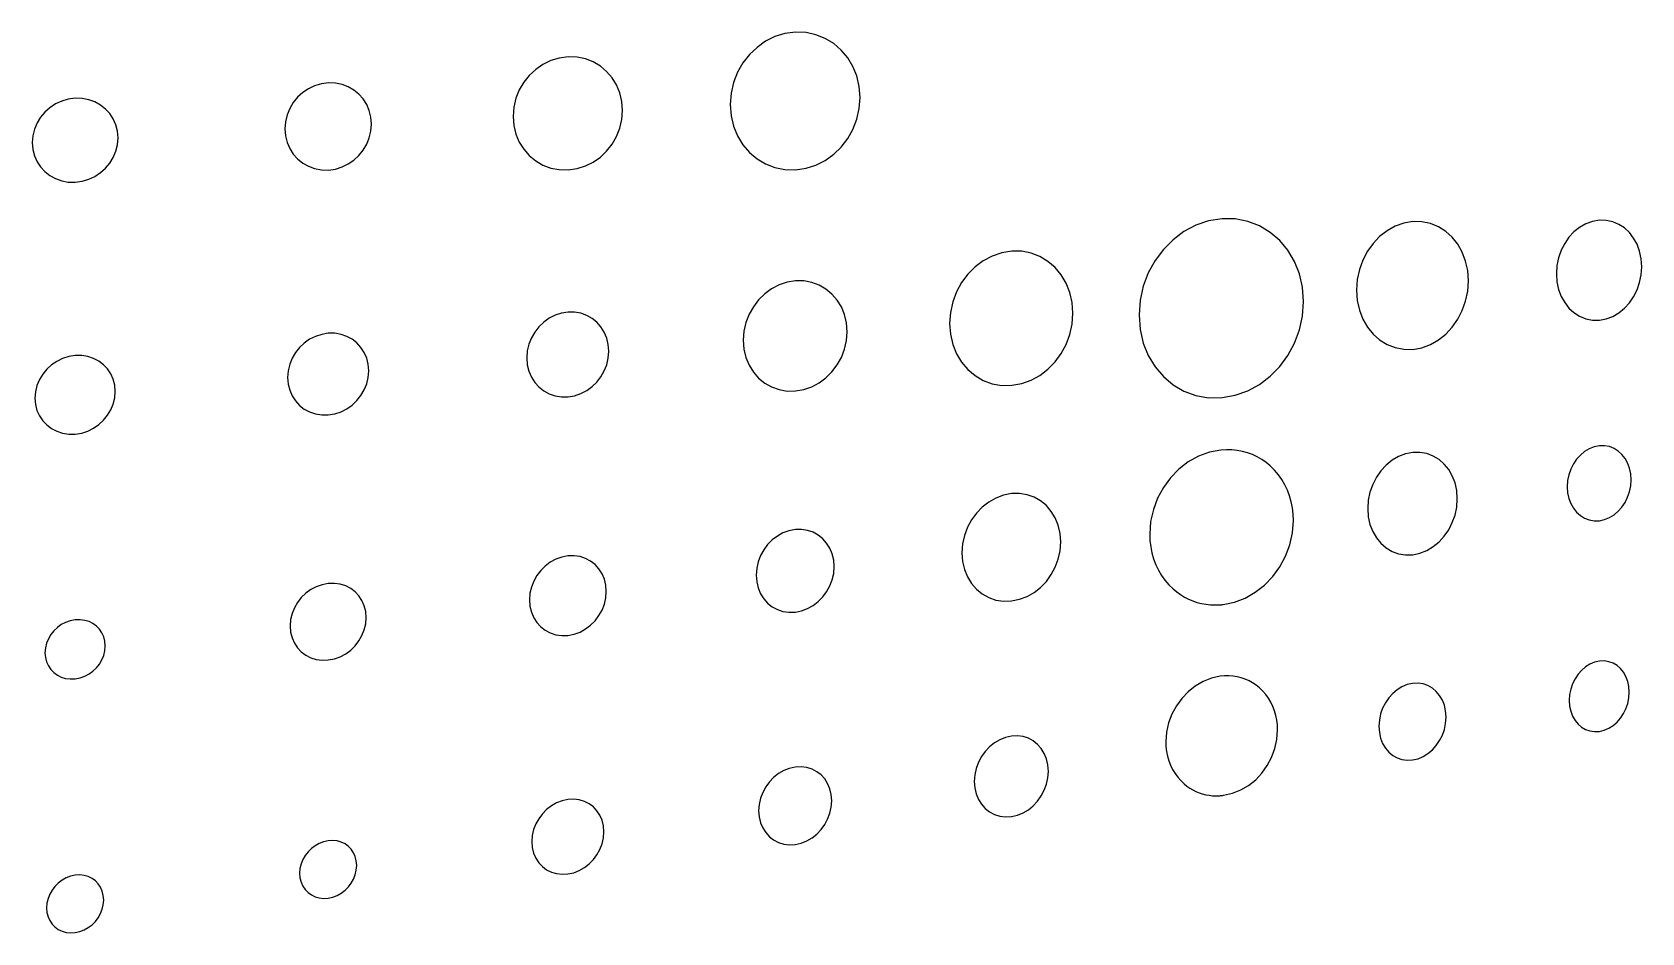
# Model space of a CAD drawing. Header units: inches. Extents: x 0.6 to 61.5, y 0.9 to 41.7.
# Drawn here: x 33.0707 to 33.5532, y 26.5501 to 26.8202 of the extents above; entities that cross this region are included whole.
import ezdxf

# ---------------------------------------------------------------- set-up
doc = ezdxf.new("R2010")
doc.units = ezdxf.units.IN
doc.header["$MEASUREMENT"] = 0
doc.layers.add('ARTWORK', color=2, linetype='Continuous')

msp = doc.modelspace()

# ---------------------------------------------------------------- linework, layer by layer
at = {"layer": 'ARTWORK'}
for points in [[(33.29952, 26.82023), (33.29952, 26.82023), (33.29635, 26.81981), (33.29334, 26.81889), (33.29053, 26.81749), (33.28797, 26.81568), (33.28568, 26.8135), (33.28372, 26.81099), (33.28213, 26.80819), (33.28094, 26.80515), (33.28019, 26.80192), (33.27993, 26.79854), (33.27993, 26.79854), (33.28019, 26.79518), (33.28094, 26.79203), (33.28213, 26.78912), (33.28372, 26.78649), (33.28568, 26.78419), (33.28797, 26.78225), (33.29053, 26.78071), (33.29334, 26.77963), (33.29635, 26.77902), (33.29952, 26.77894), (33.29952, 26.77894), (33.30266, 26.7794), (33.30564, 26.78036), (33.30842, 26.78177), (33.31096, 26.7836), (33.31321, 26.78579), (33.31515, 26.7883), (33.31672, 26.79108), (33.31789, 26.7941), (33.31863, 26.79731), (33.31888, 26.80066), (33.31888, 26.80066), (33.31863, 26.80397), (33.31789, 26.80709), (33.31672, 26.80997), (33.31515, 26.81258), (33.31321, 26.81488), (33.31096, 26.81682), (33.30842, 26.81837), (33.30564, 26.81948), (33.30266, 26.82011), (33.29952, 26.82023), (33.29952, 26.82023)], [(33.23136, 26.81283), (33.23136, 26.81283), (33.22869, 26.81248), (33.22616, 26.81171), (33.22379, 26.81056), (33.22163, 26.80908), (33.21971, 26.80728), (33.21805, 26.80521), (33.21671, 26.80292), (33.21571, 26.80042), (33.21508, 26.79777), (33.21486, 26.79499), (33.21486, 26.79499), (33.21508, 26.79223), (33.21571, 26.78964), (33.21671, 26.78726), (33.21805, 26.7851), (33.21971, 26.78322), (33.22163, 26.78163), (33.22379, 26.78038), (33.22616, 26.77949), (33.22869, 26.779), (33.23136, 26.77894), (33.23136, 26.77894), (33.23401, 26.77932), (33.23652, 26.78011), (33.23886, 26.78128), (33.241, 26.78278), (33.24289, 26.78458), (33.24452, 26.78664), (33.24585, 26.78893), (33.24684, 26.7914), (33.24745, 26.79403), (33.24767, 26.79677), (33.24767, 26.79677), (33.24745, 26.79949), (33.24684, 26.80206), (33.24585, 26.80442), (33.24452, 26.80657), (33.24289, 26.80845), (33.241, 26.81004), (33.23886, 26.81131), (33.23652, 26.81222), (33.23401, 26.81273), (33.23136, 26.81283), (33.23136, 26.81283)], [(33.15948, 26.80501), (33.15948, 26.80501), (33.15736, 26.80474), (33.15536, 26.80414), (33.15349, 26.80326), (33.15178, 26.8021), (33.15026, 26.80072), (33.14895, 26.79912), (33.14789, 26.79735), (33.1471, 26.79543), (33.14661, 26.79339), (33.14643, 26.79126), (33.14643, 26.79126), (33.14661, 26.78914), (33.1471, 26.78714), (33.14789, 26.78531), (33.14895, 26.78365), (33.15026, 26.7822), (33.15178, 26.78098), (33.15349, 26.78001), (33.15536, 26.77932), (33.15736, 26.77894), (33.15948, 26.77889), (33.15948, 26.77889), (33.16158, 26.77919), (33.16357, 26.7798), (33.16542, 26.7807), (33.16711, 26.78186), (33.16862, 26.78325), (33.16991, 26.78484), (33.17095, 26.78661), (33.17174, 26.78852), (33.17222, 26.79054), (33.17239, 26.79265), (33.17239, 26.79265), (33.17222, 26.79475), (33.17174, 26.79673), (33.17095, 26.79856), (33.16991, 26.80021), (33.16862, 26.80166), (33.16711, 26.80288), (33.16542, 26.80385), (33.16357, 26.80455), (33.16158, 26.80495), (33.15948, 26.80501), (33.15948, 26.80501)], [(33.0836, 26.8004), (33.0836, 26.8004), (33.08151, 26.80014), (33.07953, 26.79956), (33.07768, 26.7987), (33.07598, 26.79759), (33.07448, 26.79625), (33.07318, 26.79471), (33.07213, 26.793), (33.07135, 26.79114), (33.07086, 26.78917), (33.07069, 26.78711), (33.07069, 26.78711), (33.07086, 26.78507), (33.07135, 26.78316), (33.07213, 26.78139), (33.07318, 26.7798), (33.07448, 26.7784), (33.07598, 26.77723), (33.07768, 26.7763), (33.07953, 26.77564), (33.08151, 26.77528), (33.0836, 26.77524), (33.0836, 26.77524), (33.08568, 26.77553), (33.08765, 26.77612), (33.08949, 26.77699), (33.09117, 26.77811), (33.09266, 26.77944), (33.09394, 26.78098), (33.09498, 26.78268), (33.09576, 26.78453), (33.09624, 26.78648), (33.09641, 26.78853), (33.09641, 26.78853), (33.09624, 26.79055), (33.09576, 26.79246), (33.09498, 26.79422), (33.09394, 26.7958), (33.09266, 26.79719), (33.09117, 26.79837), (33.08949, 26.7993), (33.08765, 26.79997), (33.08568, 26.80034), (33.0836, 26.8004), (33.0836, 26.8004)], [(33.42735, 26.76427), (33.42735, 26.76427), (33.42333, 26.76362), (33.41951, 26.76232), (33.41594, 26.76042), (33.41268, 26.75798), (33.40978, 26.75506), (33.40729, 26.75173), (33.40526, 26.74803), (33.40375, 26.74404), (33.4028, 26.73981), (33.40248, 26.73541), (33.40248, 26.73541), (33.4028, 26.73105), (33.40375, 26.72698), (33.40526, 26.72324), (33.40729, 26.71988), (33.40978, 26.71695), (33.41268, 26.71451), (33.41594, 26.71261), (33.41951, 26.71129), (33.42333, 26.71061), (33.42735, 26.71062), (33.42735, 26.71062), (33.43133, 26.71132), (33.4351, 26.71267), (33.43861, 26.7146), (33.44182, 26.71705), (33.44467, 26.71997), (33.44711, 26.72329), (33.4491, 26.72696), (33.45058, 26.73091), (33.4515, 26.73509), (33.45182, 26.73944), (33.45182, 26.73944), (33.4515, 26.74373), (33.45058, 26.74776), (33.4491, 26.75147), (33.44711, 26.75482), (33.44467, 26.75774), (33.44182, 26.76019), (33.43861, 26.76212), (33.4351, 26.76348), (33.43133, 26.76421), (33.42735, 26.76427), (33.42735, 26.76427)], [(33.48459, 26.76343), (33.48459, 26.76343), (33.48185, 26.76297), (33.47925, 26.76205), (33.47683, 26.7607), (33.47461, 26.75897), (33.47264, 26.75689), (33.47094, 26.75452), (33.46957, 26.75189), (33.46854, 26.74905), (33.4679, 26.74603), (33.46767, 26.74289), (33.46767, 26.74289), (33.4679, 26.73978), (33.46854, 26.73686), (33.46957, 26.73419), (33.47094, 26.73178), (33.47264, 26.72968), (33.47461, 26.72793), (33.47683, 26.72656), (33.47925, 26.72561), (33.48185, 26.72511), (33.48459, 26.7251), (33.48459, 26.7251), (33.4873, 26.72559), (33.48986, 26.72655), (33.49225, 26.72792), (33.49443, 26.72966), (33.49637, 26.73174), (33.49803, 26.73411), (33.49938, 26.73672), (33.50038, 26.73955), (33.50101, 26.74253), (33.50123, 26.74564), (33.50123, 26.74564), (33.50101, 26.74871), (33.50038, 26.75159), (33.49938, 26.75425), (33.49803, 26.75664), (33.49637, 26.75874), (33.49443, 26.76049), (33.49225, 26.76188), (33.48986, 26.76286), (33.4873, 26.76338), (33.48459, 26.76343), (33.48459, 26.76343)], [(33.54047, 26.76381), (33.54047, 26.76381), (33.53838, 26.76346), (33.5364, 26.76274), (33.53455, 26.76169), (33.53286, 26.76034), (33.53136, 26.75872), (33.53007, 26.75687), (33.52902, 26.75481), (33.52824, 26.75259), (33.52775, 26.75024), (33.52758, 26.74779), (33.52758, 26.74779), (33.52775, 26.74536), (33.52824, 26.74309), (33.52902, 26.741), (33.53007, 26.73912), (33.53136, 26.73748), (33.53286, 26.73611), (33.53455, 26.73503), (33.5364, 26.73429), (33.53838, 26.73389), (33.54047, 26.73388), (33.54047, 26.73388), (33.54253, 26.73426), (33.54449, 26.73499), (33.54632, 26.73605), (33.54798, 26.73741), (33.54947, 26.73902), (33.55074, 26.74087), (33.55177, 26.74291), (33.55254, 26.74511), (33.55303, 26.74745), (33.55319, 26.74988), (33.55319, 26.74988), (33.55303, 26.75228), (33.55254, 26.75454), (33.55177, 26.75662), (33.55074, 26.75849), (33.54947, 26.76013), (33.54798, 26.76151), (33.54632, 26.76259), (33.54449, 26.76335), (33.54253, 26.76377), (33.54047, 26.76381), (33.54047, 26.76381)], [(33.36434, 26.75454), (33.36434, 26.75454), (33.36132, 26.75406), (33.35845, 26.75308), (33.35578, 26.75166), (33.35333, 26.74983), (33.35116, 26.74764), (33.34929, 26.74514), (33.34777, 26.74237), (33.34664, 26.73938), (33.34593, 26.7362), (33.34568, 26.73289), (33.34568, 26.73289), (33.34593, 26.72963), (33.34664, 26.72658), (33.34777, 26.72377), (33.34929, 26.72125), (33.35116, 26.71906), (33.35333, 26.71723), (33.35578, 26.7158), (33.35845, 26.71481), (33.36132, 26.71431), (33.36434, 26.71432), (33.36434, 26.71432), (33.36732, 26.71485), (33.37014, 26.71585), (33.37278, 26.7173), (33.37518, 26.71913), (33.37732, 26.72132), (33.37915, 26.72381), (33.38064, 26.72656), (33.38175, 26.72952), (33.38244, 26.73266), (33.38268, 26.73592), (33.38268, 26.73592), (33.38244, 26.73914), (33.38175, 26.74216), (33.38064, 26.74495), (33.37915, 26.74746), (33.37732, 26.74965), (33.37518, 26.75149), (33.37278, 26.75294), (33.37014, 26.75396), (33.36732, 26.75451), (33.36434, 26.75454), (33.36434, 26.75454)], [(33.2995, 26.74565), (33.2995, 26.74565), (33.29697, 26.74524), (33.29456, 26.74443), (33.29231, 26.74325), (33.29026, 26.74175), (33.28843, 26.73995), (33.28686, 26.7379), (33.28558, 26.73563), (33.28463, 26.73318), (33.28403, 26.73058), (33.28382, 26.72787), (33.28382, 26.72787), (33.28403, 26.72519), (33.28463, 26.72268), (33.28558, 26.72038), (33.28686, 26.71831), (33.28843, 26.71651), (33.29026, 26.71501), (33.29231, 26.71384), (33.29456, 26.71303), (33.29697, 26.71261), (33.2995, 26.71262), (33.2995, 26.71262), (33.30202, 26.71306), (33.3044, 26.71389), (33.30662, 26.71508), (33.30864, 26.71659), (33.31044, 26.71839), (33.31198, 26.72044), (33.31324, 26.7227), (33.31418, 26.72513), (33.31476, 26.72771), (33.31496, 26.73038), (33.31496, 26.73038), (33.31476, 26.73304), (33.31418, 26.73553), (33.31324, 26.73782), (33.31198, 26.73987), (33.31044, 26.74167), (33.30864, 26.74318), (33.30662, 26.74436), (33.3044, 26.74518), (33.30202, 26.74562), (33.2995, 26.74565), (33.2995, 26.74565)], [(33.23131, 26.73626), (33.23131, 26.73626), (33.22931, 26.73595), (33.22741, 26.73532), (33.22564, 26.73441), (33.22402, 26.73325), (33.22258, 26.73187), (33.22134, 26.73028), (33.22033, 26.72853), (33.21958, 26.72664), (33.21911, 26.72464), (33.21895, 26.72255), (33.21895, 26.72255), (33.21911, 26.72049), (33.21958, 26.71857), (33.22033, 26.7168), (33.22134, 26.71521), (33.22258, 26.71383), (33.22402, 26.71268), (33.22564, 26.71178), (33.22741, 26.71116), (33.22931, 26.71084), (33.23131, 26.71084), (33.23131, 26.71084), (33.2333, 26.71119), (33.23518, 26.71183), (33.23694, 26.71275), (33.23854, 26.71392), (33.23997, 26.7153), (33.24119, 26.71688), (33.24218, 26.71862), (33.24292, 26.7205), (33.24338, 26.72249), (33.24354, 26.72455), (33.24354, 26.72455), (33.24338, 26.72659), (33.24292, 26.7285), (33.24218, 26.73026), (33.24119, 26.73184), (33.23997, 26.73322), (33.23854, 26.73438), (33.23694, 26.73529), (33.23518, 26.73592), (33.2333, 26.73625), (33.23131, 26.73626), (33.23131, 26.73626)], [(33.15945, 26.72991), (33.15945, 26.72991), (33.15748, 26.7296), (33.1556, 26.72899), (33.15385, 26.72811), (33.15225, 26.72699), (33.15083, 26.72565), (33.1496, 26.72412), (33.14861, 26.72243), (33.14787, 26.72062), (33.1474, 26.71869), (33.14724, 26.71669), (33.14724, 26.71669), (33.1474, 26.71471), (33.14787, 26.71286), (33.14861, 26.71116), (33.1496, 26.70964), (33.15083, 26.7083), (33.15225, 26.7072), (33.15385, 26.70633), (33.1556, 26.70573), (33.15748, 26.70542), (33.15945, 26.70543), (33.15945, 26.70543), (33.16142, 26.70576), (33.16328, 26.70638), (33.16503, 26.70727), (33.16661, 26.70839), (33.16803, 26.70973), (33.16924, 26.71126), (33.17022, 26.71294), (33.17096, 26.71476), (33.17141, 26.71667), (33.17157, 26.71866), (33.17157, 26.71866), (33.17141, 26.72063), (33.17096, 26.72248), (33.17022, 26.72417), (33.16924, 26.72569), (33.16803, 26.72702), (33.16661, 26.72813), (33.16503, 26.72899), (33.16328, 26.72959), (33.16142, 26.72991), (33.15945, 26.72991), (33.15945, 26.72991)], [(33.08359, 26.72327), (33.08359, 26.72327), (33.08163, 26.72296), (33.07978, 26.72236), (33.07804, 26.72151), (33.07646, 26.72043), (33.07505, 26.71913), (33.07384, 26.71766), (33.07286, 26.71603), (33.07212, 26.71427), (33.07166, 26.71241), (33.0715, 26.71048), (33.0715, 26.71048), (33.07166, 26.70857), (33.07212, 26.70679), (33.07286, 26.70516), (33.07384, 26.7037), (33.07505, 26.70242), (33.07646, 26.70136), (33.07804, 26.70054), (33.07978, 26.69997), (33.08163, 26.69968), (33.08359, 26.69969), (33.08359, 26.69969), (33.08554, 26.70001), (33.08739, 26.70061), (33.08911, 26.70147), (33.09069, 26.70256), (33.09208, 26.70385), (33.09328, 26.70532), (33.09425, 26.70695), (33.09498, 26.7087), (33.09543, 26.71055), (33.09559, 26.71248), (33.09559, 26.71248), (33.09543, 26.71437), (33.09498, 26.71613), (33.09425, 26.71776), (33.09328, 26.71922), (33.09208, 26.72049), (33.09069, 26.72156), (33.08911, 26.72239), (33.08739, 26.72296), (33.08554, 26.72327), (33.08359, 26.72327), (33.08359, 26.72327)], [(33.42704, 26.69491), (33.42704, 26.69491), (33.42358, 26.69425), (33.42029, 26.69304), (33.41723, 26.69133), (33.41443, 26.68917), (33.41194, 26.68661), (33.4098, 26.68371), (33.40806, 26.68051), (33.40677, 26.67708), (33.40596, 26.67346), (33.40568, 26.6697), (33.40568, 26.6697), (33.40575, 26.66777), (33.40598, 26.66588), (33.40635, 26.66403), (33.40686, 26.66224), (33.40751, 26.66052), (33.40829, 26.65888), (33.40921, 26.65732), (33.41024, 26.65585), (33.4114, 26.65449), (33.41268, 26.65324), (33.41268, 26.65324), (33.41376, 26.65234), (33.41489, 26.65154), (33.41607, 26.65082), (33.41729, 26.65019), (33.41856, 26.64966), (33.41985, 26.64922), (33.42118, 26.64888), (33.42254, 26.64863), (33.42392, 26.64848), (33.42532, 26.64844), (33.42532, 26.64844), (33.42555, 26.64844), (33.42579, 26.64844), (33.42602, 26.64845), (33.42625, 26.64846), (33.42648, 26.64847), (33.42672, 26.64848), (33.42695, 26.6485), (33.42718, 26.64852), (33.42741, 26.64855), (33.42765, 26.64857), (33.42765, 26.64857), (33.43107, 26.64927), (33.43431, 26.65051), (33.43734, 26.65224), (33.4401, 26.65442), (33.44256, 26.65697), (33.44467, 26.65987), (33.44639, 26.66305), (33.44767, 26.66646), (33.44847, 26.67006), (33.44875, 26.67378), (33.44875, 26.67378), (33.44867, 26.67569), (33.44845, 26.67756), (33.44809, 26.67939), (33.44758, 26.68116), (33.44694, 26.68287), (33.44617, 26.6845), (33.44527, 26.68605), (33.44424, 26.68751), (33.44309, 26.68887), (33.44183, 26.69012), (33.44183, 26.69012), (33.44058, 26.69115), (33.43927, 26.69207), (33.4379, 26.69287), (33.43647, 26.69354), (33.43499, 26.69409), (33.43346, 26.69451), (33.4319, 26.69481), (33.43031, 26.69497), (33.42868, 26.69501), (33.42704, 26.69491), (33.42704, 26.69491)], [(33.48454, 26.69417), (33.48454, 26.69417), (33.48235, 26.69375), (33.48028, 26.69295), (33.47834, 26.69182), (33.47657, 26.69038), (33.47499, 26.68868), (33.47364, 26.68674), (33.47254, 26.68461), (33.47171, 26.68231), (33.4712, 26.67989), (33.47102, 26.67737), (33.47102, 26.67737), (33.4712, 26.67489), (33.47171, 26.67258), (33.47254, 26.67046), (33.47364, 26.66857), (33.47499, 26.66693), (33.47657, 26.66557), (33.47834, 26.66452), (33.48028, 26.6638), (33.48235, 26.66346), (33.48454, 26.66351), (33.48454, 26.66351), (33.4867, 26.66396), (33.48876, 26.66478), (33.49067, 26.66593), (33.49242, 26.66737), (33.49397, 26.66907), (33.49531, 26.67101), (33.49639, 26.67313), (33.4972, 26.67541), (33.49771, 26.67781), (33.49788, 26.6803), (33.49788, 26.6803), (33.49771, 26.68275), (33.4972, 26.68505), (33.49639, 26.68715), (33.49531, 26.68904), (33.49397, 26.69068), (33.49242, 26.69205), (33.49067, 26.69311), (33.48876, 26.69384), (33.4867, 26.6942), (33.48454, 26.69417), (33.48454, 26.69417)], [(33.54047, 26.69617), (33.54047, 26.69617), (33.5389, 26.69586), (33.53742, 26.69528), (33.53603, 26.69445), (33.53477, 26.6934), (33.53364, 26.69216), (33.53268, 26.69074), (33.53189, 26.68918), (33.53131, 26.6875), (33.53094, 26.68573), (33.53082, 26.68389), (33.53082, 26.68389), (33.53094, 26.68208), (33.53131, 26.68039), (33.53189, 26.67884), (33.53268, 26.67745), (33.53364, 26.67625), (33.53477, 26.67525), (33.53603, 26.67448), (33.53742, 26.67395), (33.5389, 26.6737), (33.54047, 26.67372), (33.54047, 26.67372), (33.54202, 26.67405), (33.54349, 26.67464), (33.54486, 26.67547), (33.54611, 26.67653), (33.54723, 26.67777), (33.54818, 26.67918), (33.54895, 26.68073), (33.54953, 26.6824), (33.54989, 26.68417), (33.55001, 26.686), (33.55001, 26.686), (33.54989, 26.6878), (33.54953, 26.68949), (33.54895, 26.69103), (33.54818, 26.69241), (33.54723, 26.69361), (33.54611, 26.69461), (33.54486, 26.69539), (33.54349, 26.69592), (33.54202, 26.69619), (33.54047, 26.69617), (33.54047, 26.69617)], [(33.36428, 26.68183), (33.36428, 26.68183), (33.36187, 26.68137), (33.35958, 26.68052), (33.35745, 26.67932), (33.3555, 26.6778), (33.35376, 26.67601), (33.35227, 26.67397), (33.35106, 26.67173), (33.35015, 26.66931), (33.34959, 26.66677), (33.34939, 26.66412), (33.34939, 26.66412), (33.34959, 26.66152), (33.35015, 26.65909), (33.35106, 26.65686), (33.35227, 26.65488), (33.35376, 26.65316), (33.3555, 26.65175), (33.35745, 26.65066), (33.35958, 26.64992), (33.36187, 26.64958), (33.36428, 26.64965), (33.36428, 26.64965), (33.36667, 26.65013), (33.36894, 26.65099), (33.37105, 26.6522), (33.37298, 26.65372), (33.37469, 26.65552), (33.37616, 26.65755), (33.37735, 26.65978), (33.37824, 26.66218), (33.3788, 26.66471), (33.37899, 26.66733), (33.37899, 26.66733), (33.3788, 26.66991), (33.37824, 26.67233), (33.37735, 26.67453), (33.37616, 26.67651), (33.37469, 26.67823), (33.37298, 26.67965), (33.37105, 26.68075), (33.36894, 26.68151), (33.36667, 26.68187), (33.36428, 26.68183), (33.36428, 26.68183)], [(33.29945, 26.67105), (33.29945, 26.67105), (33.29755, 26.67069), (33.29574, 26.67003), (33.29406, 26.66911), (33.29252, 26.66794), (33.29115, 26.66655), (33.28998, 26.66498), (33.28903, 26.66326), (33.28831, 26.6614), (33.28787, 26.65944), (33.28771, 26.65741), (33.28771, 26.65741), (33.28787, 26.6554), (33.28831, 26.65353), (33.28903, 26.65182), (33.28998, 26.6503), (33.29115, 26.64898), (33.29252, 26.6479), (33.29406, 26.64706), (33.29574, 26.6465), (33.29755, 26.64624), (33.29945, 26.6463), (33.29945, 26.6463), (33.30134, 26.64668), (33.30313, 26.64735), (33.3048, 26.64828), (33.30632, 26.64946), (33.30768, 26.65084), (33.30884, 26.65241), (33.30979, 26.65413), (33.3105, 26.65598), (33.31094, 26.65792), (33.31109, 26.65994), (33.31109, 26.65994), (33.31094, 26.66192), (33.3105, 26.66377), (33.30979, 26.66547), (33.30884, 26.66699), (33.30768, 26.66831), (33.30632, 26.6694), (33.3048, 26.67024), (33.30313, 26.67081), (33.30134, 26.67109), (33.29945, 26.67105), (33.29945, 26.67105)], [(33.23129, 26.66315), (33.23129, 26.66315), (33.22942, 26.6628), (33.22764, 26.66216), (33.22598, 26.66125), (33.22447, 26.66012), (33.22312, 26.65878), (33.22196, 26.65727), (33.22102, 26.65561), (33.22032, 26.65382), (33.21988, 26.65194), (33.21972, 26.64999), (33.21972, 26.64999), (33.21988, 26.64806), (33.22032, 26.64626), (33.22102, 26.64462), (33.22196, 26.64316), (33.22312, 26.64189), (33.22447, 26.64085), (33.22598, 26.64004), (33.22764, 26.6395), (33.22942, 26.63925), (33.23129, 26.63931), (33.23129, 26.63931), (33.23316, 26.63968), (33.23493, 26.64033), (33.23658, 26.64124), (33.23808, 26.64237), (33.23942, 26.64371), (33.24057, 26.64523), (33.2415, 26.64689), (33.2422, 26.64867), (33.24263, 26.65054), (33.24278, 26.65247), (33.24278, 26.65247), (33.24263, 26.65439), (33.2422, 26.65617), (33.2415, 26.65781), (33.24057, 26.65927), (33.23942, 26.66053), (33.23808, 26.66158), (33.23658, 26.66239), (33.23493, 26.66294), (33.23316, 26.6632), (33.23129, 26.66315), (33.23129, 26.66315)], [(33.15945, 26.65487), (33.15945, 26.65487), (33.15759, 26.65452), (33.15583, 26.6539), (33.15419, 26.65303), (33.15269, 26.65193), (33.15136, 26.65064), (33.15021, 26.64918), (33.14928, 26.64757), (33.14859, 26.64585), (33.14815, 26.64403), (33.148, 26.64214), (33.148, 26.64214), (33.14815, 26.6403), (33.14859, 26.63858), (33.14928, 26.637), (33.15021, 26.6356), (33.15136, 26.63439), (33.15269, 26.63339), (33.15419, 26.63262), (33.15583, 26.63211), (33.15759, 26.63188), (33.15945, 26.63194), (33.15945, 26.63194), (33.16129, 26.63229), (33.16305, 26.63291), (33.16468, 26.63379), (33.16617, 26.63489), (33.16749, 26.63618), (33.16862, 26.63765), (33.16954, 26.63925), (33.17023, 26.64097), (33.17066, 26.64279), (33.17081, 26.64466), (33.17081, 26.64466), (33.17066, 26.6465), (33.17023, 26.64821), (33.16954, 26.64978), (33.16862, 26.65118), (33.16749, 26.65239), (33.16617, 26.65339), (33.16468, 26.65416), (33.16305, 26.65468), (33.16129, 26.65492), (33.15945, 26.65487), (33.15945, 26.65487)], [(33.08357, 26.64396), (33.08357, 26.64396), (33.08211, 26.6437), (33.08071, 26.64321), (33.07941, 26.64254), (33.07823, 26.6417), (33.07717, 26.6407), (33.07627, 26.63957), (33.07553, 26.63832), (33.07498, 26.63699), (33.07464, 26.63559), (33.07452, 26.63413), (33.07452, 26.63413), (33.07464, 26.6327), (33.07498, 26.63138), (33.07553, 26.63017), (33.07627, 26.62909), (33.07717, 26.62817), (33.07823, 26.6274), (33.07941, 26.62682), (33.08071, 26.62643), (33.08211, 26.62625), (33.08357, 26.6263), (33.08357, 26.6263), (33.08504, 26.62657), (33.08643, 26.62706), (33.08772, 26.62774), (33.0889, 26.62859), (33.08994, 26.62958), (33.09084, 26.63071), (33.09157, 26.63195), (33.09212, 26.63328), (33.09246, 26.63468), (33.09257, 26.63613), (33.09257, 26.63613), (33.09246, 26.63754), (33.09212, 26.63886), (33.09157, 26.64006), (33.09084, 26.64114), (33.08994, 26.64207), (33.0889, 26.64284), (33.08772, 26.64343), (33.08643, 26.64382), (33.08504, 26.64401), (33.08357, 26.64396), (33.08357, 26.64396)], [(33.54047, 26.63158), (33.54047, 26.63158), (33.53901, 26.63125), (33.53762, 26.63066), (33.53632, 26.62985), (33.53514, 26.62883), (33.53409, 26.62764), (33.53318, 26.62628), (33.53245, 26.6248), (33.5319, 26.62322), (33.53156, 26.62154), (33.53144, 26.61982), (33.53144, 26.61982), (33.53156, 26.61812), (33.5319, 26.61654), (33.53245, 26.61511), (33.53318, 26.61383), (33.53409, 26.61273), (33.53514, 26.61182), (33.53632, 26.61112), (33.53762, 26.61066), (33.53901, 26.61045), (33.54047, 26.61051), (33.54047, 26.61051), (33.54193, 26.61086), (33.54331, 26.61145), (33.54459, 26.61227), (33.54577, 26.61329), (33.54682, 26.61449), (33.54771, 26.61584), (33.54844, 26.61731), (33.54899, 26.61889), (33.54933, 26.62056), (33.54944, 26.62227), (33.54944, 26.62227), (33.54933, 26.62396), (33.54899, 26.62553), (33.54844, 26.62697), (33.54771, 26.62825), (33.54682, 26.62935), (33.54577, 26.63027), (33.54459, 26.63096), (33.54331, 26.63143), (33.54193, 26.63164), (33.54047, 26.63158), (33.54047, 26.63158)], [(33.42682, 26.62706), (33.42682, 26.62706), (33.42418, 26.62649), (33.42168, 26.62549), (33.41934, 26.62412), (33.4172, 26.62242), (33.41529, 26.62042), (33.41366, 26.61816), (33.41233, 26.61569), (33.41134, 26.61305), (33.41072, 26.61028), (33.4105, 26.60742), (33.4105, 26.60742), (33.41056, 26.60594), (33.41074, 26.60448), (33.41103, 26.60306), (33.41143, 26.60169), (33.41194, 26.60037), (33.41255, 26.5991), (33.41326, 26.59791), (33.41407, 26.59679), (33.41498, 26.59575), (33.41598, 26.5948), (33.41598, 26.5948), (33.4168, 26.59413), (33.41767, 26.59352), (33.41857, 26.59299), (33.4195, 26.59252), (33.42046, 26.59212), (33.42145, 26.59179), (33.42246, 26.59154), (33.42349, 26.59135), (33.42455, 26.59124), (33.42561, 26.5912), (33.42561, 26.5912), (33.42583, 26.5912), (33.42605, 26.59121), (33.42627, 26.59122), (33.42649, 26.59123), (33.42672, 26.59124), (33.42694, 26.59126), (33.42716, 26.59128), (33.42739, 26.59131), (33.42761, 26.59134), (33.42784, 26.59137), (33.42784, 26.59137), (33.43049, 26.59196), (33.433, 26.59296), (33.43533, 26.59433), (33.43745, 26.59602), (33.43932, 26.59801), (33.44092, 26.60025), (33.44223, 26.60271), (33.44319, 26.60534), (33.4438, 26.60812), (33.444, 26.61099), (33.444, 26.61099), (33.44394, 26.61247), (33.44377, 26.61392), (33.44348, 26.61533), (33.44309, 26.6167), (33.44259, 26.61801), (33.44198, 26.61927), (33.44128, 26.62046), (33.44047, 26.62158), (33.43958, 26.62262), (33.43859, 26.62358), (33.43859, 26.62358), (33.43759, 26.62437), (33.43654, 26.62508), (33.43545, 26.62568), (33.43431, 26.62619), (33.43313, 26.62659), (33.43192, 26.62689), (33.43068, 26.62709), (33.42942, 26.62719), (33.42813, 26.62718), (33.42682, 26.62706), (33.42682, 26.62706)], [(33.48449, 26.62492), (33.48449, 26.62492), (33.48286, 26.62455), (33.4813, 26.62391), (33.47985, 26.62302), (33.47853, 26.62191), (33.47735, 26.6206), (33.47634, 26.61912), (33.47551, 26.6175), (33.4749, 26.61576), (33.47452, 26.61393), (33.47438, 26.61204), (33.47438, 26.61204), (33.47452, 26.61019), (33.4749, 26.60847), (33.47551, 26.6069), (33.47634, 26.6055), (33.47735, 26.6043), (33.47853, 26.60332), (33.47985, 26.60257), (33.4813, 26.60208), (33.48286, 26.60186), (33.48449, 26.60195), (33.48449, 26.60195), (33.48612, 26.60232), (33.48766, 26.60297), (33.4891, 26.60386), (33.49042, 26.60498), (33.49159, 26.60628), (33.49259, 26.60776), (33.4934, 26.60937), (33.49401, 26.6111), (33.49439, 26.61292), (33.49452, 26.61479), (33.49452, 26.61479), (33.49439, 26.61664), (33.49401, 26.61836), (33.4934, 26.61992), (33.49259, 26.62132), (33.49159, 26.62252), (33.49042, 26.62351), (33.4891, 26.62426), (33.48766, 26.62476), (33.48612, 26.62499), (33.48449, 26.62492), (33.48449, 26.62492)], [(33.36423, 26.6091), (33.36423, 26.6091), (33.36243, 26.60871), (33.36072, 26.60803), (33.35912, 26.60708), (33.35766, 26.6059), (33.35636, 26.60452), (33.35524, 26.60296), (33.35433, 26.60125), (33.35365, 26.59942), (33.35322, 26.5975), (33.35308, 26.59551), (33.35308, 26.59551), (33.35322, 26.59356), (33.35365, 26.59176), (33.35433, 26.59011), (33.35524, 26.58865), (33.35636, 26.5874), (33.35766, 26.58637), (33.35912, 26.5856), (33.36072, 26.58509), (33.36243, 26.58488), (33.36423, 26.58498), (33.36423, 26.58498), (33.36602, 26.58538), (33.36773, 26.58607), (33.36931, 26.58703), (33.37076, 26.58821), (33.37205, 26.58959), (33.37316, 26.59115), (33.37406, 26.59285), (33.37473, 26.59467), (33.37515, 26.59657), (33.3753, 26.59854), (33.3753, 26.59854), (33.37515, 26.60047), (33.37473, 26.60227), (33.37406, 26.60392), (33.37316, 26.60538), (33.37205, 26.60663), (33.37076, 26.60766), (33.36931, 26.60845), (33.36773, 26.60897), (33.36602, 26.60919), (33.36423, 26.6091), (33.36423, 26.6091)], [(33.29944, 26.59981), (33.29944, 26.59981), (33.29765, 26.59943), (33.29596, 26.59876), (33.29439, 26.59785), (33.29295, 26.59671), (33.29167, 26.59538), (33.29057, 26.59388), (33.28968, 26.59224), (33.28901, 26.59048), (33.28859, 26.58864), (33.28845, 26.58673), (33.28845, 26.58673), (33.28859, 26.58486), (33.28901, 26.58313), (33.28968, 26.58155), (33.29057, 26.58015), (33.29167, 26.57894), (33.29295, 26.57795), (33.29439, 26.57721), (33.29596, 26.57671), (33.29765, 26.5765), (33.29944, 26.57659), (33.29944, 26.57659), (33.30121, 26.577), (33.30289, 26.57767), (33.30446, 26.5786), (33.30589, 26.57974), (33.30716, 26.58108), (33.30825, 26.58258), (33.30914, 26.58422), (33.3098, 26.58597), (33.31021, 26.5878), (33.31035, 26.58969), (33.31035, 26.58969), (33.31021, 26.59155), (33.3098, 26.59327), (33.30914, 26.59485), (33.30825, 26.59625), (33.30716, 26.59745), (33.30589, 26.59844), (33.30446, 26.5992), (33.30289, 26.59969), (33.30121, 26.5999), (33.29944, 26.59981), (33.29944, 26.59981)], [(33.23128, 26.59009), (33.23128, 26.59009), (33.22953, 26.58971), (33.22786, 26.58906), (33.22631, 26.58817), (33.22489, 26.58707), (33.22362, 26.58578), (33.22254, 26.58433), (33.22166, 26.58275), (33.221, 26.58106), (33.22059, 26.57928), (33.22045, 26.57745), (33.22045, 26.57745), (33.22059, 26.57565), (33.221, 26.57399), (33.22166, 26.57247), (33.22254, 26.57112), (33.22362, 26.56997), (33.22489, 26.56902), (33.22631, 26.56831), (33.22786, 26.56785), (33.22953, 26.56765), (33.23128, 26.56776), (33.23128, 26.56776), (33.23303, 26.56814), (33.23469, 26.56879), (33.23624, 26.56968), (33.23765, 26.57078), (33.2389, 26.57207), (33.23997, 26.57352), (33.24085, 26.5751), (33.2415, 26.5768), (33.2419, 26.57857), (33.24204, 26.58041), (33.24204, 26.58041), (33.2419, 26.58219), (33.2415, 26.58385), (33.24085, 26.58536), (33.23997, 26.5867), (33.2389, 26.58785), (33.23765, 26.5888), (33.23624, 26.58952), (33.23469, 26.58999), (33.23303, 26.59018), (33.23128, 26.59009), (33.23128, 26.59009)], [(33.15942, 26.57772), (33.15942, 26.57772), (33.15803, 26.57742), (33.15672, 26.57692), (33.15549, 26.57623), (33.15437, 26.57538), (33.15337, 26.57439), (33.15251, 26.57328), (33.15181, 26.57206), (33.15129, 26.57075), (33.15096, 26.56938), (33.15085, 26.56797), (33.15085, 26.56797), (33.15096, 26.56658), (33.15129, 26.56529), (33.15181, 26.56413), (33.15251, 26.56309), (33.15337, 26.56221), (33.15437, 26.56148), (33.15549, 26.56094), (33.15672, 26.56059), (33.15803, 26.56045), (33.15942, 26.56053), (33.15942, 26.56053), (33.16081, 26.56083), (33.16212, 26.56134), (33.16335, 26.56202), (33.16447, 26.56288), (33.16546, 26.56387), (33.16632, 26.56499), (33.16701, 26.56621), (33.16753, 26.56752), (33.16785, 26.56889), (33.16796, 26.5703), (33.16796, 26.5703), (33.16785, 26.57168), (33.16753, 26.57296), (33.16701, 26.57412), (33.16632, 26.57515), (33.16546, 26.57603), (33.16447, 26.57676), (33.16335, 26.5773), (33.16212, 26.57765), (33.16081, 26.5778), (33.15942, 26.57772), (33.15942, 26.57772)], [(33.08357, 26.56738), (33.08357, 26.56738), (33.08218, 26.56708), (33.08086, 26.56658), (33.07963, 26.56589), (33.07851, 26.56504), (33.07751, 26.56405), (33.07665, 26.56293), (33.07596, 26.5617), (33.07544, 26.5604), (33.07512, 26.55902), (33.075, 26.55761), (33.075, 26.55761), (33.07512, 26.55622), (33.07544, 26.55494), (33.07596, 26.55378), (33.07665, 26.55275), (33.07751, 26.55186), (33.07851, 26.55114), (33.07963, 26.5506), (33.08086, 26.55025), (33.08218, 26.55011), (33.08357, 26.55019), (33.08357, 26.55019), (33.08496, 26.55049), (33.08628, 26.551), (33.0875, 26.55169), (33.08862, 26.55254), (33.08962, 26.55353), (33.09047, 26.55465), (33.09116, 26.55587), (33.09168, 26.55717), (33.092, 26.55854), (33.09212, 26.55995), (33.09212, 26.55995), (33.092, 26.56133), (33.09168, 26.56261), (33.09116, 26.56377), (33.09047, 26.5648), (33.08962, 26.56568), (33.08862, 26.56641), (33.0875, 26.56695), (33.08628, 26.56731), (33.08496, 26.56746), (33.08357, 26.56738), (33.08357, 26.56738)]]:
    msp.add_lwpolyline(points, dxfattribs=at)

doc.saveas('drawing.dxf')
